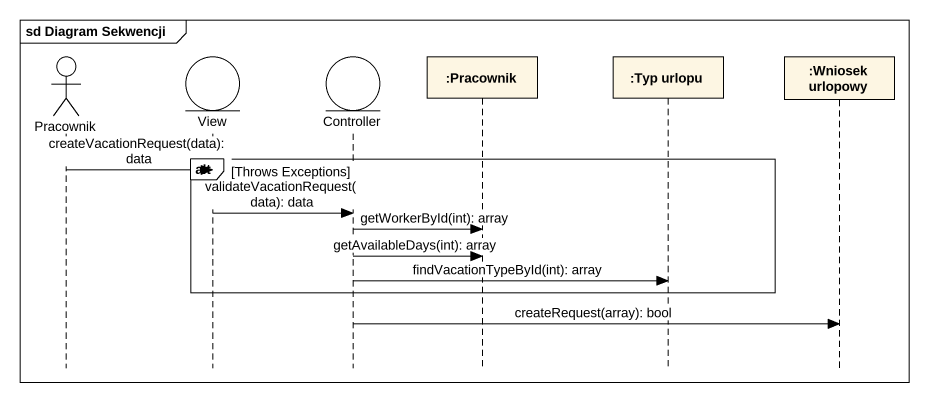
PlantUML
@startuml
mainframe sd Diagram Sekwencji
hide footbox
actor Pracownik
entity View
entity Controller
participant ":Pracownik" as Pracownik_2
participant ":Typ urlopu" as Typ_urlopu
participant ":Wniosek urlopowy" as Wniosek_urlopowy

alt Throws Exceptions
  Pracownik -> View : createVacationRequest(data): data
  View -> Controller : validateVacationRequest(data): data
  Controller -> Pracownik_2 : getWorkerById(int): array
  Controller -> Pracownik_2 : getAvailableDays(int): array
  Controller -> Typ_urlopu : findVacationTypeById(int): array
end
Controller -> Wniosek_urlopowy : createRequest(array): bool
@enduml
